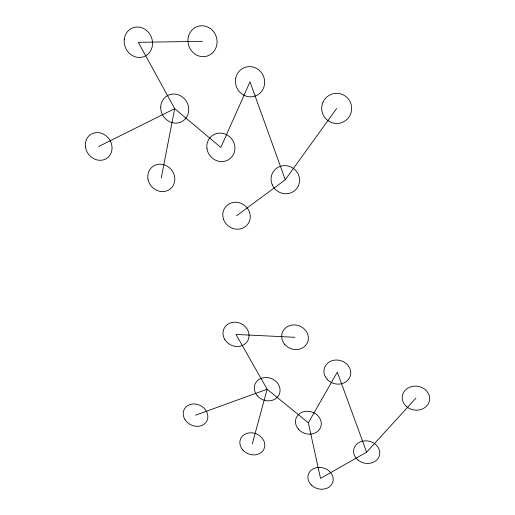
<?xml version="1.0" encoding="UTF-8"?>
<svg xmlns="http://www.w3.org/2000/svg" width="515" height="515" viewBox="0 0 515 515"><rect width="100%" height="100%" fill="white"/><g stroke="black" fill="none" stroke-linecap="round" stroke-linejoin="round"><path stroke-width="0.77" d="M161.246 177.978L174.694 108.659L138.316 42.327L202.459 41.303M252.286 443.904L267.15 389.243L235.999 334.435L294.998 337.299M308.343 422.77L337.306 372.145L366.622 452.189L320.517 478.39L308.343 422.77L267.15 389.243L195.507 415.206M236.494 215.804L285.265 179.774L336.643 108.491M366.622 452.189L415.895 398.211M98.655 146.511L174.694 108.659L220.832 147.432L250 81.814L285.265 179.774M322.924 102.369A15.083 15.006 81.5 0 0 338.394 123.381A15.083 15.006 81.5 0 0 348.745 99.434A15.083 15.006 81.5 0 0 322.924 102.369M206.978 148.674A14.562 13.725 51.3 0 0 229.658 158.968A14.562 13.725 51.3 0 0 225.988 134.409A14.562 13.725 51.3 0 0 206.978 148.674M223.581 219.403A14.085 13.139 37.3 0 0 247 225.139A14.085 13.139 37.3 0 0 239.005 202.646A14.085 13.139 37.3 0 0 223.581 219.403M124.263 39.327A15.45 13.963 67.4 0 0 143.923 56.644A15.45 13.963 67.4 0 0 146.872 30.733A15.45 13.963 67.4 0 0 124.263 39.327M160.725 107.081A14.838 13.712 59.3 0 0 181.338 121.855A14.838 13.712 59.3 0 0 182.143 96.781A14.838 13.712 59.3 0 0 160.725 107.081M188.387 36.713A15.566 14.465 71.9 0 0 206.425 56.27A15.566 14.465 71.9 0 0 212.701 30.636A15.566 14.465 71.9 0 0 188.387 36.713M147.96 179.085A14.22 12.978 48.8 0 0 170.008 189.127A14.22 12.978 48.8 0 0 165.882 165.495A14.22 12.978 48.8 0 0 147.96 179.085M235.632 78.718A15.218 14.529 68.4 0 0 255.131 96.06A15.218 14.529 68.4 0 0 259.38 70.388A15.218 14.529 68.4 0 0 235.632 78.718M85.393 146.324A14.388 12.798 54.1 0 0 106.521 158.498A14.388 12.798 54.1 0 0 104.139 134.486A14.388 12.798 54.1 0 0 85.393 146.324M272.281 184.898A14.446 13.873 35.3 0 0 296.833 188.4A14.446 13.873 35.3 0 0 286.816 165.772A14.446 13.873 35.3 0 0 272.281 184.898M406.638 406.663A13.776 11.974 8.2 0 0 429.349 401.237A13.776 11.974 8.2 0 0 411.826 386.553A13.776 11.974 8.2 0 0 406.638 406.663M298.333 429.098A13.1 11.259 18.1 0 0 320.459 427.746A13.1 11.259 18.1 0 0 306.341 411.292A13.1 11.259 18.1 0 0 298.333 429.098M311.459 485.111A12.836 10.718 16.9 0 0 332.742 482.368A12.836 10.718 16.9 0 0 317.465 467.543A12.836 10.718 16.9 0 0 311.459 485.111M327.649 379.838A13.519 11.942 15.6 0 0 350.219 376.201A13.519 11.942 15.6 0 0 334.171 360.204A13.519 11.942 15.6 0 0 327.649 379.838M185.02 419.661A12.714 10.77 27.3 0 0 206.373 421.779A12.714 10.77 27.3 0 0 195.224 404.011A12.714 10.77 27.3 0 0 185.02 419.661M242.81 449.975A12.746 10.764 22.4 0 0 264.073 448.777A12.746 10.764 22.4 0 0 250.065 432.8A12.746 10.764 22.4 0 0 242.81 449.975M224.798 339.501A13.338 11.845 27.3 0 0 247.374 341.361A13.338 11.845 27.3 0 0 235.928 322.242A13.338 11.845 27.3 0 0 224.798 339.501M284.705 344.335A13.538 12.135 20.7 0 0 307.545 342.398A13.538 12.135 20.7 0 0 292.861 324.971A13.538 12.135 20.7 0 0 284.705 344.335M357.983 460.024A13.203 11.195 13.4 0 0 379.504 455.202A13.203 11.195 13.4 0 0 362.496 441.175A13.203 11.195 13.4 0 0 357.983 460.024M257.313 395.79A13.126 11.42 22.3 0 0 279.304 394.226A13.126 11.42 22.3 0 0 264.935 377.54A13.126 11.42 22.3 0 0 257.313 395.79"/></g></svg>
